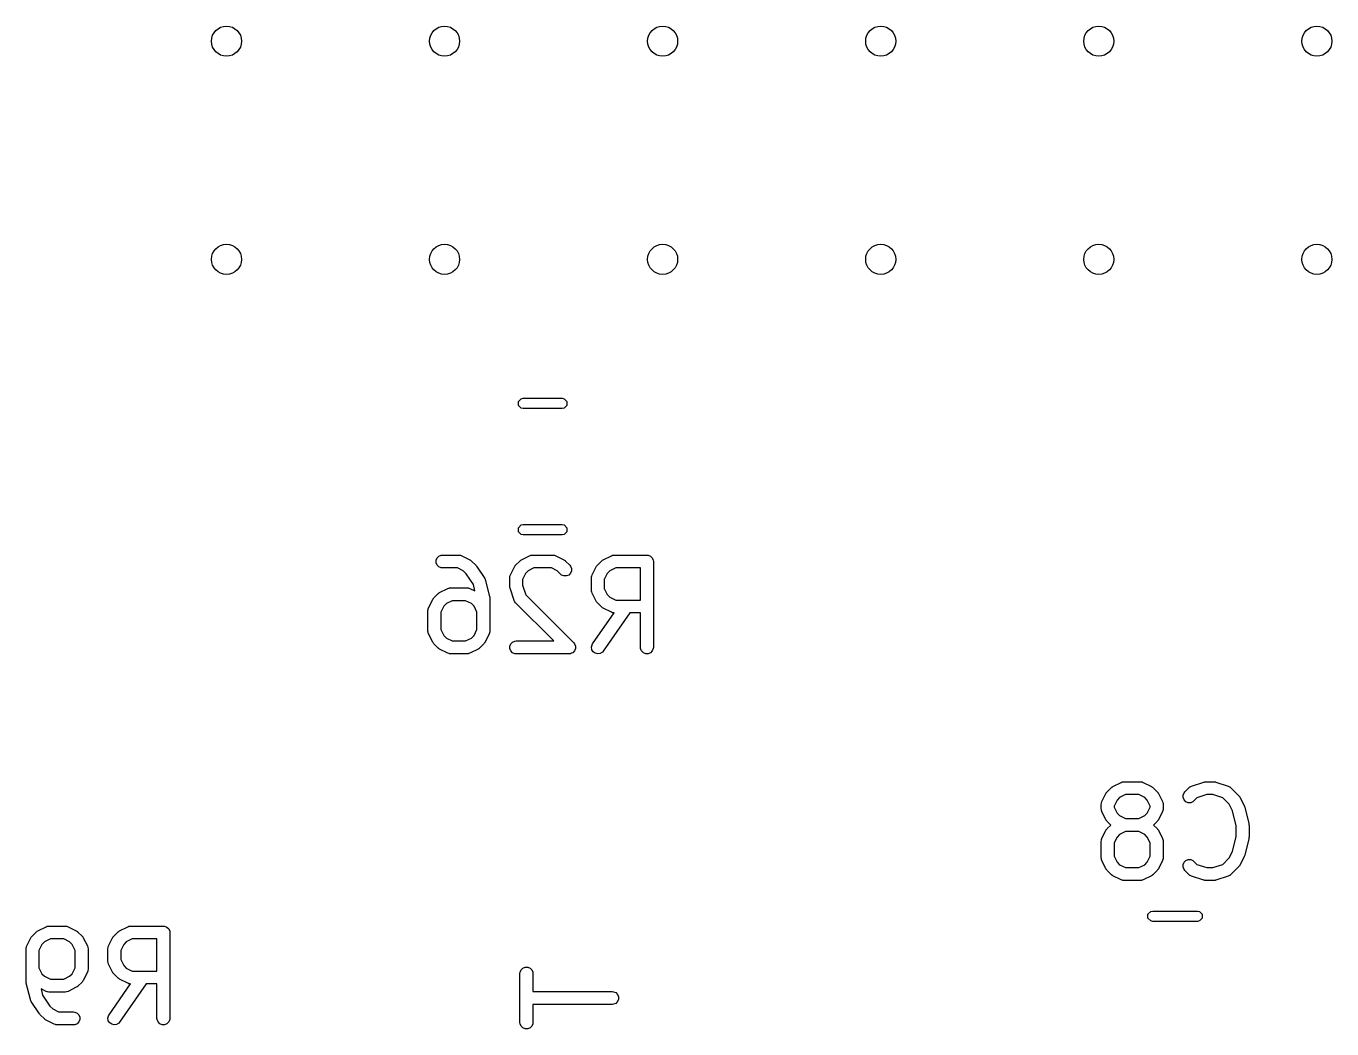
# Model space of a CAD drawing. Extents: x 0.28 to 2.83, y 0.23 to 2.12.
# Drawn here: x 0.908 to 1.507, y 1.647 to 2.107 of the extents above; entities that cross this region are included whole.
import ezdxf

# ---------------------------------------------------------------- set-up
doc = ezdxf.new("R2010")
doc.units = 0
doc.header["$MEASUREMENT"] = 0
doc.layers.add('BLACK', color=7, linetype='CONTINUOUS')

msp = doc.modelspace()

# ---------------------------------------------------------------- linework, layer by layer
at = {"layer": 'BLACK', "linetype": 'CONTINUOUS'}
for p, q in [((1.13388, 1.93484), (1.13516, 1.93612)), ((1.13388, 1.93303), (1.13388, 1.93484)), ((1.13516, 1.93612), (1.13606, 1.9363)), ((1.13606, 1.9363), (1.15394, 1.9363)), ((1.15394, 1.9363), (1.15484, 1.93612)), ((1.15484, 1.93612), (1.15612, 1.93484)), ((1.15612, 1.93484), (1.15612, 1.93303)), ((1.13516, 1.93175), (1.13388, 1.93303)), ((1.13606, 1.93157), (1.13516, 1.93175)), ((1.15394, 1.93157), (1.13606, 1.93157)), ((1.15484, 1.93175), (1.15394, 1.93157)), ((1.15612, 1.93303), (1.15484, 1.93175)), ((1.13388, 1.87697), (1.13516, 1.87825)), ((1.13388, 1.87516), (1.13388, 1.87697)), ((1.13516, 1.87388), (1.13388, 1.87516)), ((1.13516, 1.87825), (1.13606, 1.87843)), ((1.13606, 1.87843), (1.15394, 1.87843)), ((1.15394, 1.87843), (1.15484, 1.87825)), ((1.15484, 1.87825), (1.15612, 1.87697)), ((1.15612, 1.87516), (1.15484, 1.87388)), ((1.15612, 1.87697), (1.15612, 1.87516)), ((1.13606, 1.8737), (1.13516, 1.87388)), ((1.15394, 1.8737), (1.13606, 1.8737)), ((1.15484, 1.87388), (1.15394, 1.8737)), ((1.09617, 1.86208), (1.09661, 1.86314)), ((1.09661, 1.86314), (1.09743, 1.86396)), ((1.09743, 1.86396), (1.09849, 1.8644)), ((1.09849, 1.8644), (1.09907, 1.86446)), ((1.09907, 1.86446), (1.10657, 1.86446)), ((1.10657, 1.86446), (1.10714, 1.8644)), ((1.10714, 1.8644), (1.10724, 1.86436)), ((1.10724, 1.86436), (1.10735, 1.86435)), ((1.10735, 1.86435), (1.10789, 1.86414)), ((1.10789, 1.86414), (1.11164, 1.86227)), ((1.11164, 1.86227), (1.11189, 1.86211)), ((1.13499, 1.86211), (1.13524, 1.86227)), ((1.13524, 1.86227), (1.13899, 1.86414)), ((1.13899, 1.86414), (1.13953, 1.86435)), ((1.13953, 1.86435), (1.13964, 1.86436)), ((1.13964, 1.86436), (1.13974, 1.8644)), ((1.13974, 1.8644), (1.14031, 1.86446)), ((1.14031, 1.86446), (1.14969, 1.86446)), ((1.14969, 1.86446), (1.15026, 1.8644)), ((1.15026, 1.8644), (1.15036, 1.86436)), ((1.15036, 1.86436), (1.15047, 1.86435)), ((1.15047, 1.86435), (1.15101, 1.86414)), ((1.15101, 1.86414), (1.15476, 1.86227)), ((1.15476, 1.86227), (1.155, 1.86211)), ((1.17249, 1.86211), (1.17274, 1.86227)), ((1.17274, 1.86227), (1.17649, 1.86414)), ((1.17649, 1.86414), (1.17703, 1.86435)), ((1.17703, 1.86435), (1.17713, 1.86436)), ((1.17713, 1.86436), (1.17723, 1.8644)), ((1.17723, 1.8644), (1.17781, 1.86446)), ((1.17781, 1.86446), (1.19281, 1.86446)), ((1.19281, 1.86446), (1.19338, 1.8644)), ((1.19338, 1.8644), (1.19445, 1.86396)), ((1.19445, 1.86396), (1.19526, 1.86314)), ((1.19526, 1.86314), (1.1957, 1.86208)), ((1.09617, 1.86093), (1.09617, 1.86208)), ((1.09661, 1.85986), (1.09617, 1.86093)), ((1.09743, 1.85905), (1.09661, 1.85986)), ((1.09849, 1.85861), (1.09743, 1.85905)), ((1.09907, 1.85855), (1.09849, 1.85861)), ((1.10587, 1.85855), (1.09907, 1.85855)), ((1.10857, 1.8572), (1.10587, 1.85855)), ((1.1099, 1.85587), (1.10857, 1.8572)), ((1.11189, 1.86211), (1.11196, 1.86208)), ((1.11196, 1.86208), (1.11204, 1.86202)), ((1.11204, 1.86202), (1.11213, 1.86196)), ((1.11213, 1.86196), (1.11218, 1.8619)), ((1.11218, 1.8619), (1.1124, 1.86172)), ((1.1124, 1.86172), (1.11428, 1.85984)), ((1.11428, 1.85984), (1.11428, 1.85984)), ((1.11428, 1.85984), (1.11428, 1.85984)), ((1.11428, 1.85984), (1.11447, 1.85961)), ((1.11447, 1.85961), (1.11465, 1.85939)), ((1.11465, 1.85939), (1.11465, 1.85939)), ((1.11465, 1.85939), (1.11465, 1.85939)), ((1.11465, 1.85939), (1.1184, 1.85377)), ((1.13017, 1.85532), (1.13205, 1.85907)), ((1.13205, 1.85907), (1.1322, 1.85932)), ((1.1322, 1.85932), (1.13223, 1.85939)), ((1.13223, 1.85939), (1.1323, 1.85948)), ((1.1323, 1.85948), (1.13236, 1.85956)), ((1.13236, 1.85956), (1.13242, 1.85962)), ((1.13242, 1.85962), (1.1326, 1.85984)), ((1.1326, 1.85984), (1.13448, 1.86172)), ((1.13448, 1.86172), (1.1347, 1.8619)), ((1.1347, 1.8619), (1.13475, 1.86196)), ((1.13475, 1.86196), (1.13484, 1.86202)), ((1.13484, 1.86202), (1.13492, 1.86208)), ((1.13492, 1.86208), (1.13499, 1.86211)), ((1.13831, 1.8572), (1.13712, 1.856)), ((1.14101, 1.85855), (1.13831, 1.8572)), ((1.14899, 1.85855), (1.14101, 1.85855)), ((1.15169, 1.8572), (1.14899, 1.85855)), ((1.15322, 1.85567), (1.15169, 1.8572)), ((1.155, 1.86211), (1.15508, 1.86208)), ((1.15508, 1.86208), (1.15516, 1.86202)), ((1.15516, 1.86202), (1.15525, 1.86196)), ((1.15525, 1.86196), (1.1553, 1.8619)), ((1.1553, 1.8619), (1.15552, 1.86172)), ((1.15552, 1.86172), (1.1574, 1.85984)), ((1.1574, 1.85984), (1.15777, 1.85939)), ((1.15777, 1.85939), (1.15821, 1.85833)), ((1.15821, 1.85718), (1.15777, 1.85611)), ((1.15821, 1.85833), (1.15821, 1.85718)), ((1.16767, 1.85532), (1.16954, 1.85907)), ((1.16954, 1.85907), (1.1697, 1.85932)), ((1.1697, 1.85932), (1.16973, 1.85939)), ((1.16973, 1.85939), (1.1698, 1.85948)), ((1.1698, 1.85948), (1.16985, 1.85956)), ((1.16985, 1.85956), (1.16991, 1.85962)), ((1.16991, 1.85962), (1.1701, 1.85984)), ((1.1701, 1.85984), (1.17197, 1.86172)), ((1.17197, 1.86172), (1.1722, 1.8619)), ((1.1722, 1.8619), (1.17225, 1.86196)), ((1.17225, 1.86196), (1.17234, 1.86202)), ((1.17234, 1.86202), (1.17242, 1.86208)), ((1.17242, 1.86208), (1.17249, 1.86211)), ((1.17581, 1.8572), (1.17461, 1.856)), ((1.17851, 1.85855), (1.17581, 1.8572)), ((1.18985, 1.85855), (1.17851, 1.85855)), ((1.18985, 1.84383), (1.18985, 1.85855)), ((1.1957, 1.86208), (1.19576, 1.8615)), ((1.19576, 1.8615), (1.19576, 1.82213)), ((1.1132, 1.85092), (1.1099, 1.85587)), ((1.11393, 1.848), (1.1132, 1.85092)), ((1.1184, 1.85377), (1.11857, 1.85345)), ((1.11857, 1.85345), (1.11861, 1.85339)), ((1.11861, 1.85339), (1.11864, 1.85332)), ((1.11864, 1.85332), (1.11867, 1.85326)), ((1.11867, 1.85326), (1.11868, 1.85319)), ((1.11868, 1.85319), (1.11881, 1.85285)), ((1.11881, 1.85285), (1.12068, 1.84535)), ((1.12986, 1.854), (1.12992, 1.85458)), ((1.12986, 1.85025), (1.12986, 1.854)), ((1.12989, 1.84996), (1.12986, 1.85025)), ((1.12992, 1.85458), (1.12996, 1.85468)), ((1.12996, 1.85468), (1.12997, 1.85478)), ((1.12997, 1.85478), (1.13017, 1.85532)), ((1.13712, 1.856), (1.13577, 1.85331)), ((1.13577, 1.85331), (1.13577, 1.85073)), ((1.13577, 1.85073), (1.13727, 1.84623)), ((1.15367, 1.8553), (1.15322, 1.85567)), ((1.15474, 1.85486), (1.15367, 1.8553)), ((1.15589, 1.85486), (1.15474, 1.85486)), ((1.15695, 1.8553), (1.15589, 1.85486)), ((1.15777, 1.85611), (1.15695, 1.8553)), ((1.16736, 1.854), (1.16741, 1.85458)), ((1.16736, 1.84838), (1.16736, 1.854)), ((1.16741, 1.85458), (1.16745, 1.85468)), ((1.16745, 1.85468), (1.16746, 1.85478)), ((1.16746, 1.85478), (1.16767, 1.85532)), ((1.17461, 1.856), (1.17326, 1.85331)), ((1.17326, 1.85331), (1.17326, 1.84908)), ((1.09455, 1.84408), (1.09471, 1.84432)), ((1.09471, 1.84432), (1.09474, 1.8444)), ((1.09474, 1.8444), (1.0948, 1.84448)), ((1.0948, 1.84448), (1.09486, 1.84457)), ((1.09486, 1.84457), (1.09492, 1.84462)), ((1.09492, 1.84462), (1.09511, 1.84484)), ((1.09511, 1.84484), (1.09698, 1.84672)), ((1.09698, 1.84672), (1.09721, 1.8469)), ((1.09721, 1.8469), (1.09726, 1.84696)), ((1.09726, 1.84696), (1.09735, 1.84702)), ((1.09735, 1.84702), (1.09743, 1.84709)), ((1.09743, 1.84709), (1.0975, 1.84712)), ((1.0975, 1.84712), (1.09775, 1.84727)), ((1.09775, 1.84727), (1.1015, 1.84915)), ((1.1015, 1.84915), (1.10204, 1.84935)), ((1.10204, 1.84935), (1.10214, 1.84936)), ((1.10214, 1.84936), (1.10224, 1.8494)), ((1.10224, 1.8494), (1.10282, 1.84946)), ((1.10282, 1.84946), (1.11032, 1.84946)), ((1.11032, 1.84946), (1.11089, 1.8494)), ((1.11089, 1.8494), (1.11099, 1.84936)), ((1.11099, 1.84936), (1.1111, 1.84935)), ((1.1111, 1.84935), (1.11164, 1.84915)), ((1.11164, 1.84915), (1.11393, 1.848)), ((1.12068, 1.84535), (1.1207, 1.84525)), ((1.1207, 1.84525), (1.12071, 1.84521)), ((1.12071, 1.84521), (1.12073, 1.84499)), ((1.12073, 1.84499), (1.12077, 1.84477)), ((1.12077, 1.84477), (1.12076, 1.84473)), ((1.12076, 1.84473), (1.12077, 1.84463)), ((1.12077, 1.84463), (1.12077, 1.82963)), ((1.12988, 1.84989), (1.12989, 1.84996)), ((1.12991, 1.84978), (1.12988, 1.84989)), ((1.12992, 1.84968), (1.12991, 1.84978)), ((1.12995, 1.84961), (1.12992, 1.84968)), ((1.13001, 1.84932), (1.12995, 1.84961)), ((1.13189, 1.8437), (1.13001, 1.84932)), ((1.13727, 1.84623), (1.15927, 1.82422)), ((1.16741, 1.8478), (1.16736, 1.84838)), ((1.16745, 1.84771), (1.16741, 1.8478)), ((1.16746, 1.8476), (1.16745, 1.84771)), ((1.16767, 1.84706), (1.16746, 1.8476)), ((1.16954, 1.84331), (1.16767, 1.84706)), ((1.17326, 1.84908), (1.17461, 1.84638)), ((1.17461, 1.84638), (1.17581, 1.84518)), ((1.17581, 1.84518), (1.17851, 1.84383)), ((1.09237, 1.83901), (1.09242, 1.83958)), ((1.09237, 1.82963), (1.09237, 1.83901)), ((1.09242, 1.83958), (1.09246, 1.83968)), ((1.09246, 1.83968), (1.09247, 1.83979)), ((1.09247, 1.83979), (1.09268, 1.84033)), ((1.09268, 1.84033), (1.09455, 1.84408)), ((1.09962, 1.84101), (1.09827, 1.83831)), ((1.09827, 1.83831), (1.09827, 1.83033)), ((1.10082, 1.8422), (1.09962, 1.84101)), ((1.10351, 1.84355), (1.10082, 1.8422)), ((1.10962, 1.84355), (1.10351, 1.84355)), ((1.11232, 1.8422), (1.10962, 1.84355)), ((1.11351, 1.84101), (1.11232, 1.8422)), ((1.11486, 1.83831), (1.11351, 1.84101)), ((1.11486, 1.83033), (1.11486, 1.83831)), ((1.13212, 1.84317), (1.13189, 1.8437)), ((1.13219, 1.84309), (1.13212, 1.84317)), ((1.13223, 1.84299), (1.13219, 1.84309)), ((1.1326, 1.84254), (1.13223, 1.84299)), ((1.15006, 1.82509), (1.1326, 1.84254)), ((1.1697, 1.84306), (1.16954, 1.84331)), ((1.16973, 1.84299), (1.1697, 1.84306)), ((1.1698, 1.84291), (1.16973, 1.84299)), ((1.16985, 1.84282), (1.1698, 1.84291)), ((1.16991, 1.84277), (1.16985, 1.84282)), ((1.1701, 1.84254), (1.16991, 1.84277)), ((1.17197, 1.84067), (1.1701, 1.84254)), ((1.1722, 1.84048), (1.17197, 1.84067)), ((1.17225, 1.84042), (1.1722, 1.84048)), ((1.17234, 1.84037), (1.17225, 1.84042)), ((1.17242, 1.8403), (1.17234, 1.84037)), ((1.17249, 1.84027), (1.17242, 1.8403)), ((1.17274, 1.84011), (1.17249, 1.84027)), ((1.17649, 1.83824), (1.17274, 1.84011)), ((1.17851, 1.84383), (1.18985, 1.84383)), ((1.16789, 1.82383), (1.17776, 1.83793)), ((1.18497, 1.83793), (1.17273, 1.82044)), ((1.17703, 1.83803), (1.17649, 1.83824)), ((1.17713, 1.83803), (1.17703, 1.83803)), ((1.17723, 1.83798), (1.17713, 1.83803)), ((1.17776, 1.83793), (1.17723, 1.83798)), ((1.18985, 1.83793), (1.18497, 1.83793)), ((1.18985, 1.82213), (1.18985, 1.83793)), ((1.09242, 1.82906), (1.09237, 1.82963)), ((1.09246, 1.82896), (1.09242, 1.82906)), ((1.09247, 1.82885), (1.09246, 1.82896)), ((1.09268, 1.82831), (1.09247, 1.82885)), ((1.09455, 1.82456), (1.09268, 1.82831)), ((1.09827, 1.83033), (1.09962, 1.82763)), ((1.09962, 1.82763), (1.10082, 1.82643)), ((1.10082, 1.82643), (1.10351, 1.82509)), ((1.10962, 1.82509), (1.11232, 1.82643)), ((1.11232, 1.82643), (1.11351, 1.82763)), ((1.11351, 1.82763), (1.11486, 1.83033)), ((1.12046, 1.82831), (1.11858, 1.82456)), ((1.12066, 1.82885), (1.12046, 1.82831)), ((1.12067, 1.82896), (1.12066, 1.82885)), ((1.12071, 1.82906), (1.12067, 1.82896)), ((1.12077, 1.82963), (1.12071, 1.82906)), ((1.09471, 1.82431), (1.09455, 1.82456)), ((1.09474, 1.82424), (1.09471, 1.82431)), ((1.0948, 1.82416), (1.09474, 1.82424)), ((1.09486, 1.82407), (1.0948, 1.82416)), ((1.09492, 1.82402), (1.09486, 1.82407)), ((1.09511, 1.82379), (1.09492, 1.82402)), ((1.09698, 1.82192), (1.09511, 1.82379)), ((1.09721, 1.82173), (1.09698, 1.82192)), ((1.09726, 1.82168), (1.09721, 1.82173)), ((1.09735, 1.82162), (1.09726, 1.82168)), ((1.09743, 1.82155), (1.09735, 1.82162)), ((1.0975, 1.82152), (1.09743, 1.82155)), ((1.09775, 1.82137), (1.0975, 1.82152)), ((1.1015, 1.81949), (1.09775, 1.82137)), ((1.10351, 1.82509), (1.10962, 1.82509)), ((1.11539, 1.82137), (1.11164, 1.81949)), ((1.11563, 1.82152), (1.11539, 1.82137)), ((1.11571, 1.82155), (1.11563, 1.82152)), ((1.11579, 1.82162), (1.11571, 1.82155)), ((1.11588, 1.82168), (1.11579, 1.82162)), ((1.11593, 1.82173), (1.11588, 1.82168)), ((1.11615, 1.82192), (1.11593, 1.82173)), ((1.11803, 1.82379), (1.11615, 1.82192)), ((1.11821, 1.82402), (1.11803, 1.82379)), ((1.11827, 1.82407), (1.11821, 1.82402)), ((1.11833, 1.82416), (1.11827, 1.82407)), ((1.1184, 1.82424), (1.11833, 1.82416)), ((1.11843, 1.82431), (1.1184, 1.82424)), ((1.11858, 1.82456), (1.11843, 1.82431)), ((1.12992, 1.82271), (1.13036, 1.82377)), ((1.12992, 1.82156), (1.12992, 1.82271)), ((1.13036, 1.82049), (1.12992, 1.82156)), ((1.13036, 1.82377), (1.13117, 1.82459)), ((1.13117, 1.81968), (1.13036, 1.82049)), ((1.13117, 1.82459), (1.13224, 1.82503)), ((1.13224, 1.82503), (1.13281, 1.82509)), ((1.13281, 1.82509), (1.15006, 1.82509)), ((1.15964, 1.82049), (1.15883, 1.81968)), ((1.15927, 1.82422), (1.15964, 1.82377)), ((1.15964, 1.82377), (1.16008, 1.82271)), ((1.16008, 1.82156), (1.15964, 1.82049)), ((1.16008, 1.82271), (1.16008, 1.82156)), ((1.16736, 1.8222), (1.16761, 1.82332)), ((1.16756, 1.82106), (1.16736, 1.8222)), ((1.16818, 1.82009), (1.16756, 1.82106)), ((1.16761, 1.82332), (1.16789, 1.82383)), ((1.17273, 1.82044), (1.17235, 1.82)), ((1.18991, 1.82156), (1.18985, 1.82213)), ((1.19035, 1.82049), (1.18991, 1.82156)), ((1.19117, 1.81968), (1.19035, 1.82049)), ((1.19526, 1.82049), (1.19445, 1.81968)), ((1.1957, 1.82156), (1.19526, 1.82049)), ((1.19576, 1.82213), (1.1957, 1.82156)), ((1.10204, 1.81929), (1.1015, 1.81949)), ((1.10214, 1.81928), (1.10204, 1.81929)), ((1.10224, 1.81924), (1.10214, 1.81928)), ((1.10282, 1.81918), (1.10224, 1.81924)), ((1.11032, 1.81918), (1.10282, 1.81918)), ((1.11089, 1.81924), (1.11032, 1.81918)), ((1.11099, 1.81928), (1.11089, 1.81924)), ((1.1111, 1.81929), (1.11099, 1.81928)), ((1.11164, 1.81949), (1.1111, 1.81929)), ((1.13224, 1.81924), (1.13117, 1.81968)), ((1.13281, 1.81918), (1.13224, 1.81924)), ((1.15719, 1.81918), (1.13281, 1.81918)), ((1.15776, 1.81924), (1.15719, 1.81918)), ((1.15823, 1.81943), (1.15776, 1.81924)), ((1.15883, 1.81968), (1.15823, 1.81943)), ((1.16912, 1.81943), (1.16818, 1.82009)), ((1.17025, 1.81918), (1.16912, 1.81943)), ((1.17138, 1.81938), (1.17025, 1.81918)), ((1.17235, 1.82), (1.17138, 1.81938)), ((1.19223, 1.81924), (1.19117, 1.81968)), ((1.19338, 1.81924), (1.19223, 1.81924)), ((1.19445, 1.81968), (1.19338, 1.81924)), ((1.41024, 1.76025), (1.41079, 1.76045)), ((1.41079, 1.76045), (1.41089, 1.76046)), ((1.41089, 1.76046), (1.41099, 1.7605)), ((1.41099, 1.7605), (1.41157, 1.76056)), ((1.41157, 1.76056), (1.41906, 1.76056)), ((1.41906, 1.76056), (1.41964, 1.7605)), ((1.41964, 1.7605), (1.41974, 1.76046)), ((1.41974, 1.76046), (1.41984, 1.76045)), ((1.41984, 1.76045), (1.42038, 1.76025)), ((1.4425, 1.75853), (1.44813, 1.76041)), ((1.44813, 1.76041), (1.44841, 1.76047)), ((1.44841, 1.76047), (1.44848, 1.7605)), ((1.44848, 1.7605), (1.44859, 1.76051)), ((1.44859, 1.76051), (1.44869, 1.76054)), ((1.44869, 1.76054), (1.44877, 1.76053)), ((1.44877, 1.76053), (1.44906, 1.76056)), ((1.44906, 1.76056), (1.45281, 1.76056)), ((1.45281, 1.76056), (1.4531, 1.76053)), ((1.4531, 1.76053), (1.45318, 1.76054)), ((1.45318, 1.76054), (1.45328, 1.76051)), ((1.45328, 1.76051), (1.45339, 1.7605)), ((1.45339, 1.7605), (1.45346, 1.76047)), ((1.45346, 1.76047), (1.45374, 1.76041)), ((1.45374, 1.76041), (1.45937, 1.75853)), ((1.40143, 1.75143), (1.4033, 1.75518)), ((1.4033, 1.75518), (1.40346, 1.75542)), ((1.40346, 1.75542), (1.40349, 1.7555)), ((1.40349, 1.7555), (1.40355, 1.75558)), ((1.40355, 1.75558), (1.40361, 1.75567)), ((1.40361, 1.75567), (1.40367, 1.75572)), ((1.40367, 1.75572), (1.40385, 1.75594)), ((1.40385, 1.75594), (1.40573, 1.75782)), ((1.40573, 1.75782), (1.40595, 1.758)), ((1.40595, 1.758), (1.40601, 1.75806)), ((1.40601, 1.75806), (1.40609, 1.75812)), ((1.40609, 1.75812), (1.40618, 1.75819)), ((1.40618, 1.75819), (1.40625, 1.75822)), ((1.40625, 1.75822), (1.4065, 1.75837)), ((1.4065, 1.75837), (1.41024, 1.76025)), ((1.41226, 1.75465), (1.40956, 1.7533)), ((1.41837, 1.75465), (1.41226, 1.75465)), ((1.42106, 1.7533), (1.41837, 1.75465)), ((1.42038, 1.76025), (1.42413, 1.75837)), ((1.42413, 1.75837), (1.42438, 1.75822)), ((1.42438, 1.75822), (1.42445, 1.75819)), ((1.42445, 1.75819), (1.42454, 1.75812)), ((1.42454, 1.75812), (1.42462, 1.75806)), ((1.42462, 1.75806), (1.42468, 1.758)), ((1.42468, 1.758), (1.4249, 1.75782)), ((1.4249, 1.75782), (1.42678, 1.75594)), ((1.42678, 1.75594), (1.42696, 1.75572)), ((1.42696, 1.75572), (1.42702, 1.75567)), ((1.42702, 1.75567), (1.42708, 1.75558)), ((1.42708, 1.75558), (1.42714, 1.7555)), ((1.42714, 1.7555), (1.42717, 1.75542)), ((1.42717, 1.75542), (1.42733, 1.75518)), ((1.42733, 1.75518), (1.4292, 1.75143)), ((1.43867, 1.75443), (1.43911, 1.7555)), ((1.43867, 1.75328), (1.43867, 1.75443)), ((1.43911, 1.7555), (1.43947, 1.75594)), ((1.43947, 1.75594), (1.44135, 1.75782)), ((1.44135, 1.75782), (1.4418, 1.75819)), ((1.4418, 1.75819), (1.44189, 1.75823)), ((1.44189, 1.75823), (1.44197, 1.7583)), ((1.44197, 1.7583), (1.4425, 1.75853)), ((1.44954, 1.75465), (1.44503, 1.75315)), ((1.45233, 1.75465), (1.44954, 1.75465)), ((1.45684, 1.75315), (1.45233, 1.75465)), ((1.45937, 1.75853), (1.4599, 1.7583)), ((1.4599, 1.7583), (1.45998, 1.75823)), ((1.45998, 1.75823), (1.46008, 1.75819)), ((1.46008, 1.75819), (1.46052, 1.75782)), ((1.46052, 1.75782), (1.46427, 1.75407)), ((1.40111, 1.75011), (1.40117, 1.75068)), ((1.40111, 1.74823), (1.40111, 1.75011)), ((1.40117, 1.75068), (1.40121, 1.75078)), ((1.40121, 1.75078), (1.40122, 1.75089)), ((1.40122, 1.75089), (1.40143, 1.75143)), ((1.40837, 1.75211), (1.40702, 1.74941)), ((1.40702, 1.74941), (1.40702, 1.74893)), ((1.40702, 1.74893), (1.40837, 1.74623)), ((1.40956, 1.7533), (1.40837, 1.75211)), ((1.42226, 1.75211), (1.42106, 1.7533)), ((1.42361, 1.74941), (1.42226, 1.75211)), ((1.42226, 1.74623), (1.42361, 1.74893)), ((1.42361, 1.74893), (1.42361, 1.74941)), ((1.4292, 1.75143), (1.42941, 1.75089)), ((1.42941, 1.75089), (1.42942, 1.75078)), ((1.42942, 1.75078), (1.42946, 1.75068)), ((1.42946, 1.75068), (1.42952, 1.75011)), ((1.42952, 1.75011), (1.42952, 1.74823)), ((1.43911, 1.75222), (1.43867, 1.75328)), ((1.43992, 1.7514), (1.43911, 1.75222)), ((1.44099, 1.75096), (1.43992, 1.7514)), ((1.44214, 1.75096), (1.44099, 1.75096)), ((1.4432, 1.7514), (1.44214, 1.75096)), ((1.44365, 1.75177), (1.4432, 1.7514)), ((1.44503, 1.75315), (1.44365, 1.75177)), ((1.45976, 1.75023), (1.45684, 1.75315)), ((1.46127, 1.7472), (1.45976, 1.75023)), ((1.46427, 1.75407), (1.46446, 1.75384)), ((1.46446, 1.75384), (1.46452, 1.75379)), ((1.46452, 1.75379), (1.46457, 1.7537)), ((1.46457, 1.7537), (1.46464, 1.75362)), ((1.46464, 1.75362), (1.46467, 1.75355)), ((1.46467, 1.75355), (1.46483, 1.7533)), ((1.46483, 1.7533), (1.4667, 1.74955)), ((1.4667, 1.74955), (1.46672, 1.74951)), ((1.46672, 1.74951), (1.46673, 1.74949)), ((1.46673, 1.74949), (1.46681, 1.74925)), ((1.46681, 1.74925), (1.46691, 1.74901)), ((1.46691, 1.74901), (1.46691, 1.74899)), ((1.46691, 1.74899), (1.46692, 1.74895)), ((1.46692, 1.74895), (1.4688, 1.74145)), ((1.40117, 1.74766), (1.40111, 1.74823)), ((1.40121, 1.74756), (1.40117, 1.74766)), ((1.40122, 1.74745), (1.40121, 1.74756)), ((1.40143, 1.74691), (1.40122, 1.74745)), ((1.4033, 1.74316), (1.40143, 1.74691)), ((1.40346, 1.74291), (1.4033, 1.74316)), ((1.40349, 1.74284), (1.40346, 1.74291)), ((1.40355, 1.74276), (1.40349, 1.74284)), ((1.40361, 1.74267), (1.40355, 1.74276)), ((1.40367, 1.74262), (1.40361, 1.74267)), ((1.40385, 1.74239), (1.40367, 1.74262)), ((1.40837, 1.74623), (1.40956, 1.74503)), ((1.40956, 1.74503), (1.41226, 1.74369)), ((1.41226, 1.74369), (1.41837, 1.74369)), ((1.41837, 1.74369), (1.42106, 1.74503)), ((1.42106, 1.74503), (1.42226, 1.74623)), ((1.42696, 1.74262), (1.42678, 1.74239)), ((1.42702, 1.74267), (1.42696, 1.74262)), ((1.42708, 1.74276), (1.42702, 1.74267)), ((1.42714, 1.74284), (1.42708, 1.74276)), ((1.42717, 1.74291), (1.42714, 1.74284)), ((1.42733, 1.74316), (1.42717, 1.74291)), ((1.4292, 1.74691), (1.42733, 1.74316)), ((1.42941, 1.74745), (1.4292, 1.74691)), ((1.42942, 1.74756), (1.42941, 1.74745)), ((1.42946, 1.74766), (1.42942, 1.74756)), ((1.42952, 1.74823), (1.42946, 1.74766)), ((1.46298, 1.74037), (1.46127, 1.7472)), ((1.40143, 1.73455), (1.4033, 1.7383)), ((1.4033, 1.7383), (1.40346, 1.73855)), ((1.40346, 1.73855), (1.40349, 1.73862)), ((1.40349, 1.73862), (1.40355, 1.7387)), ((1.40355, 1.7387), (1.40361, 1.73879)), ((1.40361, 1.73879), (1.40367, 1.73884)), ((1.40367, 1.73884), (1.40385, 1.73907)), ((1.40551, 1.74073), (1.40385, 1.74239)), ((1.40385, 1.73907), (1.40551, 1.74073)), ((1.41226, 1.73778), (1.40956, 1.73643)), ((1.41837, 1.73778), (1.41226, 1.73778)), ((1.42106, 1.73643), (1.41837, 1.73778)), ((1.42678, 1.74239), (1.42512, 1.74073)), ((1.42512, 1.74073), (1.42678, 1.73907)), ((1.42678, 1.73907), (1.42696, 1.73884)), ((1.42696, 1.73884), (1.42702, 1.73879)), ((1.42702, 1.73879), (1.42708, 1.7387)), ((1.42708, 1.7387), (1.42714, 1.73862)), ((1.42714, 1.73862), (1.42717, 1.73855)), ((1.42717, 1.73855), (1.42733, 1.7383)), ((1.42733, 1.7383), (1.4292, 1.73455)), ((1.46298, 1.73547), (1.46298, 1.74037)), ((1.4688, 1.74145), (1.46881, 1.74135)), ((1.46881, 1.74135), (1.46883, 1.74131)), ((1.46883, 1.74131), (1.46885, 1.74109)), ((1.46885, 1.74109), (1.46888, 1.74088)), ((1.46888, 1.74088), (1.46888, 1.74083)), ((1.46888, 1.74083), (1.46889, 1.74073)), ((1.46889, 1.74073), (1.46889, 1.73511)), ((1.40111, 1.73323), (1.40117, 1.73381)), ((1.40111, 1.72573), (1.40111, 1.73323)), ((1.40117, 1.73381), (1.40121, 1.73391)), ((1.40121, 1.73391), (1.40122, 1.73401)), ((1.40122, 1.73401), (1.40143, 1.73455)), ((1.40837, 1.73523), (1.40702, 1.73254)), ((1.40702, 1.73254), (1.40702, 1.72643)), ((1.40956, 1.73643), (1.40837, 1.73523)), ((1.42226, 1.73523), (1.42106, 1.73643)), ((1.42361, 1.73254), (1.42226, 1.73523)), ((1.42361, 1.72643), (1.42361, 1.73254)), ((1.4292, 1.73455), (1.42941, 1.73401)), ((1.42941, 1.73401), (1.42942, 1.73391)), ((1.42942, 1.73391), (1.42946, 1.73381)), ((1.42946, 1.73381), (1.42952, 1.73323)), ((1.42952, 1.73323), (1.42952, 1.72573)), ((1.46127, 1.72864), (1.46298, 1.73547)), ((1.4688, 1.73439), (1.46692, 1.72689)), ((1.46881, 1.73449), (1.4688, 1.73439)), ((1.46883, 1.73453), (1.46881, 1.73449)), ((1.46885, 1.73475), (1.46883, 1.73453)), ((1.46888, 1.73496), (1.46885, 1.73475)), ((1.46889, 1.73511), (1.46888, 1.73501)), ((1.46888, 1.73501), (1.46888, 1.73496)), ((1.40117, 1.72516), (1.40111, 1.72573)), ((1.40121, 1.72506), (1.40117, 1.72516)), ((1.40122, 1.72495), (1.40121, 1.72506)), ((1.40143, 1.72441), (1.40122, 1.72495)), ((1.40702, 1.72643), (1.40837, 1.72373)), ((1.42226, 1.72373), (1.42361, 1.72643)), ((1.42941, 1.72495), (1.4292, 1.72441)), ((1.42942, 1.72506), (1.42941, 1.72495)), ((1.42946, 1.72516), (1.42942, 1.72506)), ((1.42952, 1.72573), (1.42946, 1.72516)), ((1.43992, 1.72444), (1.44099, 1.72488)), ((1.44099, 1.72488), (1.44214, 1.72488)), ((1.44214, 1.72488), (1.4432, 1.72444)), ((1.45684, 1.72269), (1.45976, 1.72561)), ((1.45976, 1.72561), (1.46127, 1.72864)), ((1.4667, 1.72629), (1.46483, 1.72254)), ((1.46672, 1.72633), (1.4667, 1.72629)), ((1.46673, 1.72635), (1.46672, 1.72633)), ((1.46681, 1.72659), (1.46673, 1.72635)), ((1.46691, 1.72683), (1.46681, 1.72659)), ((1.46692, 1.72689), (1.46691, 1.72685)), ((1.46691, 1.72685), (1.46691, 1.72683)), ((1.4033, 1.72066), (1.40143, 1.72441)), ((1.40346, 1.72042), (1.4033, 1.72066)), ((1.40349, 1.72034), (1.40346, 1.72042)), ((1.40355, 1.72026), (1.40349, 1.72034)), ((1.40361, 1.72017), (1.40355, 1.72026)), ((1.40367, 1.72012), (1.40361, 1.72017)), ((1.40385, 1.7199), (1.40367, 1.72012)), ((1.40573, 1.71802), (1.40385, 1.7199)), ((1.40837, 1.72373), (1.40956, 1.72254)), ((1.40956, 1.72254), (1.41226, 1.72119)), ((1.41226, 1.72119), (1.41837, 1.72119)), ((1.41837, 1.72119), (1.42106, 1.72254)), ((1.42106, 1.72254), (1.42226, 1.72373)), ((1.42678, 1.7199), (1.4249, 1.71802)), ((1.42696, 1.72012), (1.42678, 1.7199)), ((1.42702, 1.72017), (1.42696, 1.72012)), ((1.42708, 1.72026), (1.42702, 1.72017)), ((1.42714, 1.72034), (1.42708, 1.72026)), ((1.42717, 1.72042), (1.42714, 1.72034)), ((1.42733, 1.72066), (1.42717, 1.72042)), ((1.4292, 1.72441), (1.42733, 1.72066)), ((1.43867, 1.72256), (1.43911, 1.72363)), ((1.43867, 1.72141), (1.43867, 1.72256)), ((1.43911, 1.72034), (1.43867, 1.72141)), ((1.43911, 1.72363), (1.43992, 1.72444)), ((1.43947, 1.7199), (1.43911, 1.72034)), ((1.44135, 1.71802), (1.43947, 1.7199)), ((1.4432, 1.72444), (1.44365, 1.72407)), ((1.44365, 1.72407), (1.44503, 1.72269)), ((1.44503, 1.72269), (1.44954, 1.72119)), ((1.44954, 1.72119), (1.45233, 1.72119)), ((1.45233, 1.72119), (1.45684, 1.72269)), ((1.46427, 1.72177), (1.46052, 1.71802)), ((1.46446, 1.722), (1.46427, 1.72177)), ((1.46452, 1.72205), (1.46446, 1.722)), ((1.46457, 1.72214), (1.46452, 1.72205)), ((1.46464, 1.72222), (1.46457, 1.72214)), ((1.46467, 1.72229), (1.46464, 1.72222)), ((1.46483, 1.72254), (1.46467, 1.72229)), ((1.40595, 1.71784), (1.40573, 1.71802)), ((1.40601, 1.71778), (1.40595, 1.71784)), ((1.40609, 1.71772), (1.40601, 1.71778)), ((1.40618, 1.71766), (1.40609, 1.71772)), ((1.40625, 1.71763), (1.40618, 1.71766)), ((1.4065, 1.71747), (1.40625, 1.71763)), ((1.41024, 1.71559), (1.4065, 1.71747)), ((1.41079, 1.71539), (1.41024, 1.71559)), ((1.41089, 1.71538), (1.41079, 1.71539)), ((1.41099, 1.71534), (1.41089, 1.71538)), ((1.41157, 1.71528), (1.41099, 1.71534)), ((1.41906, 1.71528), (1.41157, 1.71528)), ((1.41964, 1.71534), (1.41906, 1.71528)), ((1.41974, 1.71538), (1.41964, 1.71534)), ((1.41984, 1.71539), (1.41974, 1.71538)), ((1.42038, 1.71559), (1.41984, 1.71539)), ((1.42413, 1.71747), (1.42038, 1.71559)), ((1.42438, 1.71763), (1.42413, 1.71747)), ((1.42445, 1.71766), (1.42438, 1.71763)), ((1.42454, 1.71772), (1.42445, 1.71766)), ((1.42462, 1.71778), (1.42454, 1.71772)), ((1.42468, 1.71784), (1.42462, 1.71778)), ((1.4249, 1.71802), (1.42468, 1.71784)), ((1.4418, 1.71766), (1.44135, 1.71802)), ((1.44189, 1.71761), (1.4418, 1.71766)), ((1.44197, 1.71754), (1.44189, 1.71761)), ((1.4425, 1.71731), (1.44197, 1.71754)), ((1.44813, 1.71543), (1.4425, 1.71731)), ((1.44841, 1.71537), (1.44813, 1.71543)), ((1.44848, 1.71534), (1.44841, 1.71537)), ((1.44859, 1.71533), (1.44848, 1.71534)), ((1.44869, 1.71531), (1.44859, 1.71533)), ((1.44877, 1.71531), (1.44869, 1.71531)), ((1.44906, 1.71528), (1.44877, 1.71531)), ((1.45281, 1.71528), (1.44906, 1.71528)), ((1.4531, 1.71531), (1.45281, 1.71528)), ((1.45318, 1.71531), (1.4531, 1.71531)), ((1.45328, 1.71533), (1.45318, 1.71531)), ((1.45339, 1.71534), (1.45328, 1.71533)), ((1.45346, 1.71537), (1.45339, 1.71534)), ((1.45374, 1.71543), (1.45346, 1.71537)), ((1.45937, 1.71731), (1.45374, 1.71543)), ((1.4599, 1.71754), (1.45937, 1.71731)), ((1.45998, 1.71761), (1.4599, 1.71754)), ((1.46008, 1.71766), (1.45998, 1.71761)), ((1.46052, 1.71802), (1.46008, 1.71766)), ((1.42253, 1.69984), (1.42381, 1.70112)), ((1.42381, 1.70112), (1.42471, 1.7013)), ((1.42471, 1.7013), (1.44529, 1.7013)), ((1.44529, 1.7013), (1.44619, 1.70112)), ((1.44619, 1.70112), (1.44747, 1.69984)), ((1.42253, 1.69803), (1.42253, 1.69984)), ((1.42381, 1.69675), (1.42253, 1.69803)), ((1.42471, 1.69657), (1.42381, 1.69675)), ((1.44529, 1.69657), (1.42471, 1.69657)), ((1.44619, 1.69675), (1.44529, 1.69657)), ((1.44747, 1.69803), (1.44619, 1.69675)), ((1.44747, 1.69984), (1.44747, 1.69803)), ((0.90843, 1.68529), (0.9103, 1.68903)), ((0.9103, 1.68903), (0.91046, 1.68928)), ((0.91046, 1.68928), (0.91049, 1.68935)), ((0.91049, 1.68935), (0.91055, 1.68944)), ((0.91055, 1.68944), (0.91061, 1.68952)), ((0.91061, 1.68952), (0.91067, 1.68958)), ((0.91067, 1.68958), (0.91085, 1.6898)), ((0.91085, 1.6898), (0.91273, 1.69168)), ((0.91273, 1.69168), (0.91295, 1.69186)), ((0.91295, 1.69186), (0.91301, 1.69192)), ((0.91301, 1.69192), (0.91309, 1.69198)), ((0.91309, 1.69198), (0.91318, 1.69204)), ((0.91318, 1.69204), (0.91325, 1.69207)), ((0.91325, 1.69207), (0.9135, 1.69223)), ((0.9135, 1.69223), (0.91724, 1.6941)), ((0.91724, 1.6941), (0.91779, 1.69431)), ((0.91779, 1.69431), (0.91789, 1.69432)), ((0.91789, 1.69432), (0.91799, 1.69436)), ((0.91799, 1.69436), (0.91857, 1.69442)), ((0.91857, 1.69442), (0.92606, 1.69442)), ((0.92606, 1.69442), (0.92664, 1.69436)), ((0.92664, 1.69436), (0.92674, 1.69432)), ((0.92674, 1.69432), (0.92684, 1.69431)), ((0.92684, 1.69431), (0.92738, 1.6941)), ((0.92738, 1.6941), (0.93113, 1.69223)), ((0.93113, 1.69223), (0.93138, 1.69207)), ((0.93138, 1.69207), (0.93145, 1.69204)), ((0.93145, 1.69204), (0.93154, 1.69198)), ((0.93154, 1.69198), (0.93162, 1.69192)), ((0.93162, 1.69192), (0.93168, 1.69186)), ((0.93168, 1.69186), (0.9319, 1.69168)), ((0.9319, 1.69168), (0.93378, 1.6898)), ((0.93378, 1.6898), (0.93396, 1.68958)), ((0.93396, 1.68958), (0.93402, 1.68952)), ((0.93402, 1.68952), (0.93408, 1.68944)), ((0.93408, 1.68944), (0.93414, 1.68935)), ((0.93414, 1.68935), (0.93417, 1.68928)), ((0.93417, 1.68928), (0.93433, 1.68903)), ((0.93433, 1.68903), (0.9362, 1.68529)), ((0.94592, 1.68529), (0.9478, 1.68903)), ((0.9478, 1.68903), (0.94795, 1.68928)), ((0.94795, 1.68928), (0.94798, 1.68935)), ((0.94798, 1.68935), (0.94805, 1.68944)), ((0.94805, 1.68944), (0.9481, 1.68952)), ((0.9481, 1.68952), (0.94816, 1.68958)), ((0.94816, 1.68958), (0.94835, 1.6898)), ((0.94835, 1.6898), (0.95022, 1.69168)), ((0.95022, 1.69168), (0.95045, 1.69186)), ((0.95045, 1.69186), (0.9505, 1.69192)), ((0.9505, 1.69192), (0.95059, 1.69198)), ((0.95059, 1.69198), (0.95067, 1.69204)), ((0.95067, 1.69204), (0.95074, 1.69207)), ((0.95074, 1.69207), (0.95099, 1.69223)), ((0.95099, 1.69223), (0.95474, 1.6941)), ((0.95474, 1.6941), (0.95528, 1.69431)), ((0.95528, 1.69431), (0.95539, 1.69432)), ((0.95539, 1.69432), (0.95548, 1.69436)), ((0.95548, 1.69436), (0.95606, 1.69442)), ((0.95606, 1.69442), (0.97106, 1.69442)), ((0.97106, 1.69442), (0.97163, 1.69436)), ((0.97163, 1.69436), (0.9727, 1.69392)), ((0.9727, 1.69392), (0.97351, 1.6931)), ((0.97351, 1.6931), (0.97395, 1.69204)), ((0.97395, 1.69204), (0.97401, 1.69146)), ((0.97401, 1.69146), (0.97401, 1.65209)), ((0.90811, 1.68396), (0.90817, 1.68454)), ((0.90811, 1.66897), (0.90811, 1.68396)), ((0.90817, 1.68454), (0.90821, 1.68464)), ((0.90821, 1.68464), (0.90822, 1.68474)), ((0.90822, 1.68474), (0.90843, 1.68529)), ((0.91537, 1.68597), (0.91402, 1.68327)), ((0.91402, 1.68327), (0.91402, 1.67529)), ((0.91656, 1.68716), (0.91537, 1.68597)), ((0.91926, 1.68851), (0.91656, 1.68716)), ((0.92537, 1.68851), (0.91926, 1.68851)), ((0.92806, 1.68716), (0.92537, 1.68851)), ((0.92926, 1.68597), (0.92806, 1.68716)), ((0.93061, 1.68327), (0.92926, 1.68597)), ((0.93061, 1.67529), (0.93061, 1.68327)), ((0.9362, 1.68529), (0.93641, 1.68474)), ((0.93641, 1.68474), (0.93642, 1.68464)), ((0.93642, 1.68464), (0.93646, 1.68454)), ((0.93646, 1.68454), (0.93652, 1.68396)), ((0.93652, 1.68396), (0.93652, 1.67459)), ((0.94561, 1.68396), (0.94567, 1.68454)), ((0.94561, 1.67834), (0.94561, 1.68396)), ((0.94567, 1.68454), (0.94571, 1.68464)), ((0.94571, 1.68474), (0.94592, 1.68529)), ((0.94571, 1.68464), (0.94571, 1.68474)), ((0.95286, 1.68597), (0.95151, 1.68327)), ((0.95151, 1.68327), (0.95151, 1.67904)), ((0.95406, 1.68716), (0.95286, 1.68597)), ((0.95676, 1.68851), (0.95406, 1.68716)), ((0.96811, 1.68851), (0.95676, 1.68851)), ((0.96811, 1.67379), (0.96811, 1.68851)), ((0.94567, 1.67776), (0.94561, 1.67834)), ((0.94571, 1.67767), (0.94567, 1.67776)), ((0.94571, 1.67756), (0.94571, 1.67767)), ((0.94592, 1.67702), (0.94571, 1.67756)), ((0.9478, 1.67327), (0.94592, 1.67702)), ((0.95151, 1.67904), (0.95286, 1.67634)), ((0.91402, 1.67529), (0.91537, 1.67259)), ((0.91537, 1.67259), (0.91656, 1.67139)), ((0.91656, 1.67139), (0.91926, 1.67004)), ((0.92537, 1.67004), (0.92806, 1.67139)), ((0.92806, 1.67139), (0.92926, 1.67259)), ((0.92926, 1.67259), (0.93061, 1.67529)), ((0.9362, 1.67327), (0.93433, 1.66952)), ((0.93641, 1.67381), (0.9362, 1.67327)), ((0.93642, 1.67392), (0.93641, 1.67381)), ((0.93646, 1.67401), (0.93642, 1.67392)), ((0.93652, 1.67459), (0.93646, 1.67401)), ((0.94795, 1.67302), (0.9478, 1.67327)), ((0.94798, 1.67295), (0.94795, 1.67302)), ((0.94805, 1.67287), (0.94798, 1.67295)), ((0.9481, 1.67278), (0.94805, 1.67287)), ((0.94816, 1.67273), (0.9481, 1.67278)), ((0.94835, 1.6725), (0.94816, 1.67273)), ((0.95022, 1.67063), (0.94835, 1.6725)), ((0.95045, 1.67044), (0.95022, 1.67063)), ((0.95286, 1.67634), (0.95406, 1.67514)), ((0.95406, 1.67514), (0.95676, 1.67379)), ((0.95676, 1.67379), (0.96811, 1.67379)), ((1.13458, 1.67268), (1.13464, 1.67326)), ((1.13458, 1.65018), (1.13458, 1.67268)), ((1.13464, 1.67326), (1.13508, 1.67432)), ((1.13508, 1.67432), (1.1359, 1.67514)), ((1.1359, 1.67514), (1.13696, 1.67558)), ((1.13696, 1.67558), (1.13811, 1.67558)), ((1.13811, 1.67558), (1.13918, 1.67514)), ((1.13918, 1.67514), (1.13999, 1.67432)), ((1.13999, 1.67432), (1.14043, 1.67326)), ((1.14043, 1.67326), (1.14049, 1.67268)), ((1.14049, 1.67268), (1.14049, 1.66439)), ((0.90812, 1.66887), (0.90811, 1.66897)), ((0.90812, 1.66882), (0.90812, 1.66887)), ((0.90815, 1.66861), (0.90812, 1.66882)), ((0.90817, 1.66839), (0.90815, 1.66861)), ((0.90819, 1.66835), (0.90817, 1.66839)), ((0.9082, 1.66825), (0.90819, 1.66835)), ((0.91008, 1.66075), (0.9082, 1.66825)), ((0.91724, 1.66445), (0.91495, 1.6656)), ((0.91495, 1.6656), (0.91568, 1.66268)), ((0.91926, 1.67004), (0.92537, 1.67004)), ((0.93113, 1.66633), (0.92738, 1.66445)), ((0.93138, 1.66648), (0.93113, 1.66633)), ((0.93145, 1.66651), (0.93138, 1.66648)), ((0.93154, 1.66658), (0.93145, 1.66651)), ((0.93162, 1.66663), (0.93154, 1.66658)), ((0.93168, 1.66669), (0.93162, 1.66663)), ((0.9319, 1.66688), (0.93168, 1.66669)), ((0.93378, 1.66875), (0.9319, 1.66688)), ((0.93396, 1.66898), (0.93378, 1.66875)), ((0.93402, 1.66903), (0.93396, 1.66898)), ((0.93408, 1.66912), (0.93402, 1.66903)), ((0.93414, 1.6692), (0.93408, 1.66912)), ((0.93417, 1.66927), (0.93414, 1.6692)), ((0.93433, 1.66952), (0.93417, 1.66927)), ((0.94614, 1.65379), (0.95602, 1.66789)), ((0.9505, 1.67038), (0.95045, 1.67044)), ((0.95059, 1.67033), (0.9505, 1.67038)), ((0.95067, 1.67026), (0.95059, 1.67033)), ((0.95074, 1.67023), (0.95067, 1.67026)), ((0.95099, 1.67008), (0.95074, 1.67023)), ((0.96322, 1.66789), (0.95098, 1.6504)), ((0.95474, 1.6682), (0.95099, 1.67008)), ((0.95528, 1.66799), (0.95474, 1.6682)), ((0.95539, 1.66799), (0.95528, 1.66799)), ((0.95548, 1.66795), (0.95539, 1.66799)), ((0.95602, 1.66789), (0.95548, 1.66795)), ((0.96811, 1.66789), (0.96322, 1.66789)), ((0.96811, 1.65209), (0.96811, 1.66789)), ((0.9102, 1.66041), (0.91008, 1.66075)), ((0.91021, 1.66034), (0.9102, 1.66041)), ((0.91025, 1.66028), (0.91021, 1.66034)), ((0.91027, 1.66021), (0.91025, 1.66028)), ((0.91031, 1.66015), (0.91027, 1.66021)), ((0.91048, 1.65983), (0.91031, 1.66015)), ((0.91423, 1.65421), (0.91048, 1.65983)), ((0.91568, 1.66268), (0.91899, 1.65772)), ((0.91779, 1.66424), (0.91724, 1.66445)), ((0.91789, 1.66424), (0.91779, 1.66424)), ((0.91799, 1.6642), (0.91789, 1.66424)), ((0.91857, 1.66414), (0.91799, 1.6642)), ((0.92606, 1.66414), (0.91857, 1.66414)), ((0.92664, 1.6642), (0.92606, 1.66414)), ((0.92674, 1.66424), (0.92664, 1.6642)), ((0.92684, 1.66424), (0.92674, 1.66424)), ((0.92738, 1.66445), (0.92684, 1.66424)), ((1.14049, 1.66439), (1.17691, 1.66439)), ((1.17691, 1.66439), (1.17748, 1.66433)), ((1.17748, 1.66433), (1.17855, 1.66389)), ((1.17855, 1.65898), (1.17748, 1.65854)), ((1.17855, 1.66389), (1.17936, 1.66307)), ((1.17936, 1.65979), (1.17855, 1.65898)), ((1.17936, 1.66307), (1.1798, 1.66201)), ((1.1798, 1.66086), (1.17936, 1.65979)), ((1.1798, 1.66201), (1.1798, 1.66086)), ((0.91424, 1.6542), (0.91423, 1.65421)), ((0.91442, 1.65398), (0.91424, 1.6542)), ((0.91424, 1.6542), (0.91424, 1.6542)), ((0.9146, 1.65376), (0.91442, 1.65398)), ((0.91648, 1.65188), (0.9146, 1.65376)), ((0.9146, 1.65376), (0.9146, 1.65376)), ((0.9146, 1.65376), (0.9146, 1.65376)), ((0.91899, 1.65772), (0.92031, 1.6564)), ((0.92031, 1.6564), (0.92301, 1.65505)), ((0.92301, 1.65505), (0.92981, 1.65505)), ((0.92981, 1.65505), (0.93039, 1.65499)), ((0.93039, 1.65499), (0.93145, 1.65455)), ((0.93145, 1.65455), (0.93227, 1.65373)), ((0.93227, 1.65373), (0.93271, 1.65267)), ((0.93271, 1.65267), (0.93271, 1.65152)), ((0.94561, 1.65216), (0.94586, 1.65328)), ((0.94586, 1.65328), (0.94614, 1.65379)), ((1.17691, 1.65848), (1.14049, 1.65848)), ((1.14049, 1.65848), (1.14049, 1.65018)), ((1.17748, 1.65854), (1.17691, 1.65848)), ((0.9167, 1.65169), (0.91648, 1.65188)), ((0.91675, 1.65164), (0.9167, 1.65169)), ((0.91684, 1.65158), (0.91675, 1.65164)), ((0.91692, 1.65151), (0.91684, 1.65158)), ((0.917, 1.65148), (0.91692, 1.65151)), ((0.91724, 1.65133), (0.917, 1.65148)), ((0.92099, 1.64945), (0.91724, 1.65133)), ((0.92153, 1.64925), (0.92099, 1.64945)), ((0.92164, 1.64924), (0.92153, 1.64925)), ((0.92174, 1.6492), (0.92164, 1.64924)), ((0.92231, 1.64914), (0.92174, 1.6492)), ((0.92981, 1.64914), (0.92231, 1.64914)), ((0.93039, 1.6492), (0.92981, 1.64914)), ((0.93145, 1.64964), (0.93039, 1.6492)), ((0.93227, 1.65045), (0.93145, 1.64964)), ((0.93271, 1.65152), (0.93227, 1.65045)), ((0.94581, 1.65102), (0.94561, 1.65216)), ((0.94643, 1.65005), (0.94581, 1.65102)), ((0.94737, 1.64939), (0.94643, 1.65005)), ((0.9485, 1.64914), (0.94737, 1.64939)), ((0.94963, 1.64934), (0.9485, 1.64914)), ((0.9506, 1.64996), (0.94963, 1.64934)), ((0.95098, 1.6504), (0.9506, 1.64996)), ((0.96816, 1.65152), (0.96811, 1.65209)), ((0.9686, 1.65045), (0.96816, 1.65152)), ((0.96942, 1.64964), (0.9686, 1.65045)), ((0.97048, 1.6492), (0.96942, 1.64964)), ((0.97163, 1.6492), (0.97048, 1.6492)), ((0.9727, 1.64964), (0.97163, 1.6492)), ((0.97351, 1.65045), (0.9727, 1.64964)), ((0.97395, 1.65152), (0.97351, 1.65045)), ((0.97401, 1.65209), (0.97395, 1.65152)), ((1.13464, 1.64961), (1.13458, 1.65018)), ((1.13508, 1.64854), (1.13464, 1.64961)), ((1.1359, 1.64773), (1.13508, 1.64854)), ((1.13696, 1.64729), (1.1359, 1.64773)), ((1.13811, 1.64729), (1.13696, 1.64729)), ((1.13918, 1.64773), (1.13811, 1.64729)), ((1.13999, 1.64854), (1.13918, 1.64773)), ((1.14043, 1.64961), (1.13999, 1.64854)), ((1.14049, 1.65018), (1.14043, 1.64961))]:
    msp.add_line(p, q, dxfattribs=at)
at = {"layer": 'BLACK'}
for centre in [(1, 2.1), (1, 2.1), (1.1, 2.1), (1.1, 2.1), (1.2, 2.1), (1.2, 2.1), (1.3, 2.1), (1.3, 2.1), (1.4, 2.1), (1.4, 2.1), (1.5, 2.1), (1.5, 2.1), (1, 2), (1, 2), (1.1, 2), (1.1, 2), (1.2, 2), (1.2, 2), (1.3, 2), (1.3, 2), (1.4, 2), (1.4, 2), (1.5, 2), (1.5, 2)]:
    msp.add_circle(centre, 0.00689, dxfattribs=at)

doc.saveas('drawing.dxf')
